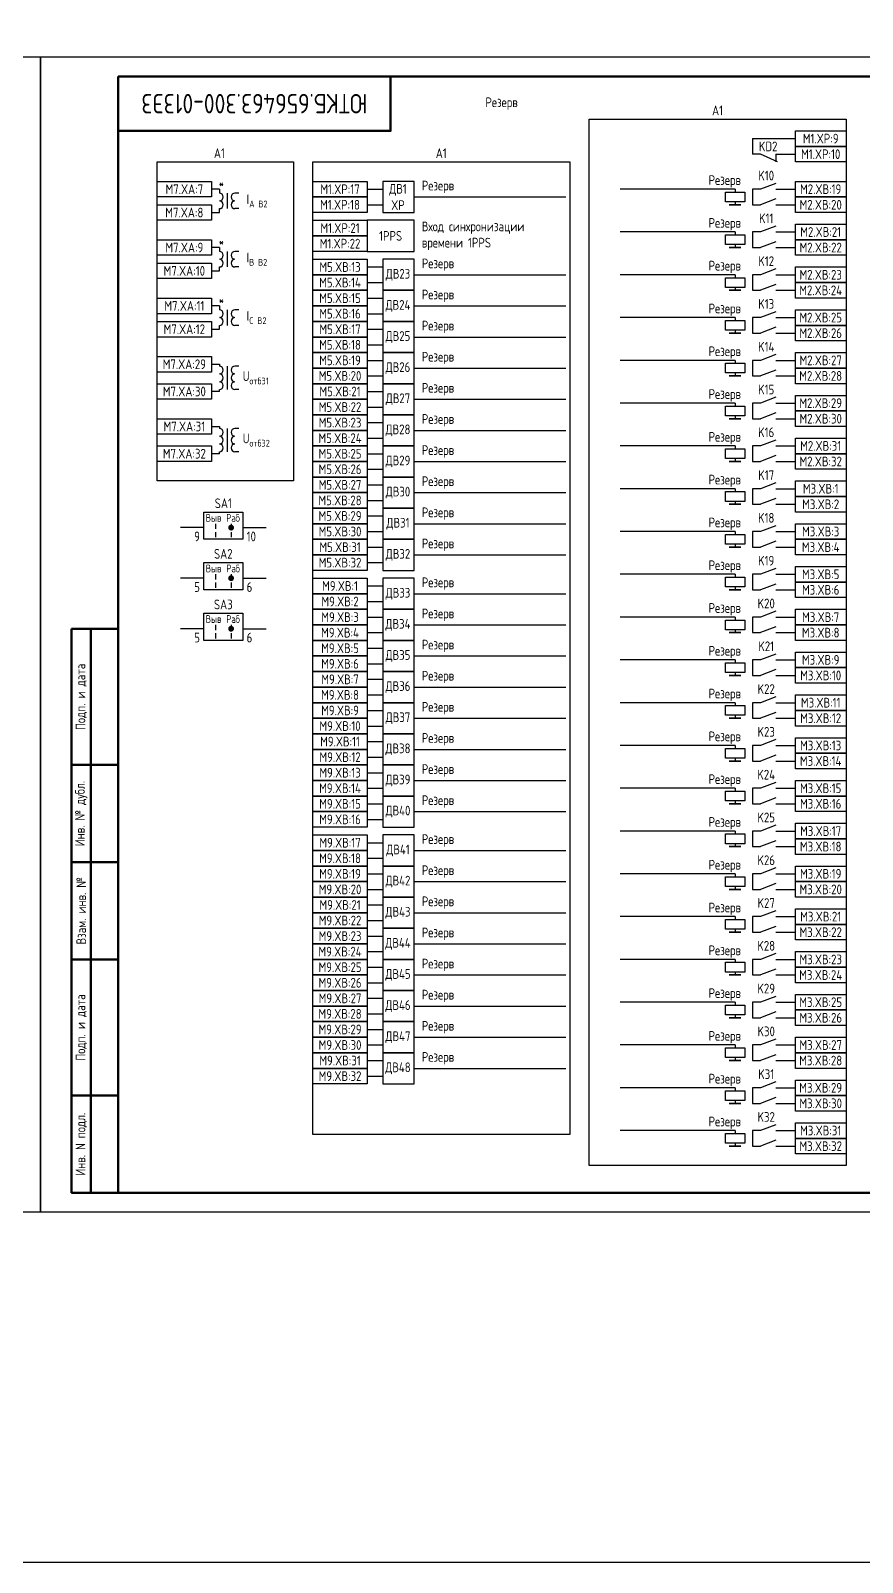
# Model space of a CAD drawing. Header units: millimetres. Extents: x -863 to 2106, y -90 to 586.
# Drawn here: x 837.5 to 1051.2, y -90 to 303.8 of the extents above; entities that cross this region are included whole.
import ezdxf

# ---------------------------------------------------------------- set-up
doc = ezdxf.new("R2010")
doc.units = ezdxf.units.MM
doc.styles.add('Gost_type_A', font='GOST_A.TTF')

# ---------------------------------------------------------------- blocks, each defined once
blk = doc.blocks.new('Формат_А3')
blk.add_lwpolyline([(-420, 297), (0, 297), (0, 0), (-420, 0)], close=True)
at = {"lineweight": 50}
blk.add_lwpolyline([(-400, 292), (-5, 292), (-5, 5), (-400, 5)], close=True, dxfattribs=at)
blk = doc.blocks.new('Штамп левый нижний')
at = {"lineweight": 50}
for points in [[(-12, 145), (-7, 145), (-7, 110), (-12, 110)], [(-7, 145), (0, 145), (0, 110), (-7, 110)], [(-12, 110), (-7, 110), (-7, 85), (-12, 85)], [(-7, 110), (0, 110), (0, 85), (-7, 85)], [(-12, 85), (-7, 85), (-7, 60), (-12, 60)], [(-7, 85), (0, 85), (0, 60), (-7, 60)], [(-12, 60), (-7, 60), (-7, 25), (-12, 25)], [(-7, 60), (0, 60), (0, 25), (-7, 25)], [(-12, 25), (-7, 25), (-7, 0), (-12, 0)], [(-7, 25), (0, 25), (0, 0), (-7, 0)]]:
    blk.add_lwpolyline(points, close=True, dxfattribs=at)
at = {"char_height": 2.5, "attachment_point": 5, "rotation": 90, "style": 'Gost_type_A'}
for s, insert, width in [('Подп. и дата', (-9.5, 127.5), 35), ('Инв. № дубл.', (-9.5, 97.5), 25), ('Взам. инв. №', (-9.5, 72.5), 25), ('Подп. и дата', (-9.5, 42.5), 35), ('Инв. N подл.', (-9.5, 12.5), 25)]:
    blk.add_mtext(s, dxfattribs=dict(at, insert=insert, width=width))
blk = doc.blocks.new('Штамп угловой верхний')
at = {"lineweight": 50}
blk.add_lwpolyline([(0, 0), (70, 0), (70, -14), (0, -14)], close=True, dxfattribs=at)
blk = doc.blocks.new('POINT')
at = {"const_width": 0.75}
blk.add_lwpolyline([(-0.375, 0, 1), (0.375, 0, 1)], format="xyb", close=True, dxfattribs=at)
blk = doc.blocks.new('Переключатель_положение')
for p, q in [((2, 1), (2, -0.34)), ((2, -1.14), (2, -2.49))]:
    blk.add_line(p, q)

msp = doc.modelspace()

# ---------------------------------------------------------------- linework, layer by layer
at = {"ltscale": 1.08}
for p, q in [((1023, 276), (1034, 276)), ((1025, 272), (1023, 272)), ((1029, 272), (1034, 272)), ((1025, 263), (1023, 263)), ((1023, 263), (1023, 259)), ((1029, 263), (1034, 263)), ((1023, 259), (1025, 259)), ((1029, 259), (1034, 259)), ((1025, 252), (1023, 252)), ((1023, 252), (1023, 248)), ((1029, 252), (1034, 252)), ((1023, 248), (1025, 248)), ((1029, 248), (1034, 248)), ((1025, 241), (1023, 241)), ((1023, 241), (1023, 237)), ((1029, 241), (1034, 241)), ((1023, 237), (1025, 237)), ((1029, 237), (1034, 237)), ((1025, 230), (1023, 230)), ((1023, 230), (1023, 226)), ((1029, 230), (1034, 230)), ((1023, 226), (1025, 226)), ((1029, 226), (1034, 226)), ((1025, 219), (1023, 219)), ((1023, 219), (1023, 215)), ((1029, 219), (1034, 219)), ((1023, 215), (1025, 215)), ((1029, 215), (1034, 215)), ((1025, 208), (1023, 208)), ((1023, 208), (1023, 204)), ((1029, 208), (1034, 208)), ((1023, 204), (1025, 204)), ((1029, 204), (1034, 204)), ((1025, 197), (1023, 197)), ((1023, 197), (1023, 193)), ((1029, 197), (1034, 197)), ((1023, 193), (1025, 193)), ((1029, 193), (1034, 193)), ((1025, 186), (1023, 186)), ((1023, 186), (1023, 182)), ((1029, 186), (1034, 186)), ((1023, 182), (1025, 182)), ((1029, 182), (1034, 182)), ((1025, 175), (1023, 175)), ((1023, 175), (1023, 171)), ((1029, 175), (1034, 175)), ((1023, 171), (1025, 171)), ((1029, 171), (1034, 171)), ((1025, 164), (1023, 164)), ((1023, 164), (1023, 160)), ((1029, 164), (1034, 164)), ((1023, 160), (1025, 160)), ((1029, 160), (1034, 160)), ((1025, 153), (1023, 153)), ((1023, 153), (1023, 149)), ((1029, 153), (1034, 153)), ((1023, 149), (1025, 149)), ((1029, 149), (1034, 149)), ((1025, 142), (1023, 142)), ((1023, 142), (1023, 138)), ((1029, 142), (1034, 142)), ((1023, 138), (1025, 138)), ((1029, 138), (1034, 138)), ((1025, 131), (1023, 131)), ((1023, 131), (1023, 127)), ((1029, 131), (1034, 131)), ((1023, 127), (1025, 127)), ((1029, 127), (1034, 127)), ((1025, 120), (1023, 120)), ((1023, 120), (1023, 116)), ((1029, 120), (1034, 120)), ((1023, 116), (1025, 116)), ((1029, 116), (1034, 116)), ((1025, 109), (1023, 109)), ((1023, 109), (1023, 105)), ((1029, 109), (1034, 109)), ((1023, 105), (1025, 105)), ((1029, 105), (1034, 105)), ((1025, 98), (1023, 98)), ((1023, 98), (1023, 94)), ((1029, 98), (1034, 98)), ((1023, 94), (1025, 94)), ((1029, 94), (1034, 94)), ((1025, 87), (1023, 87)), ((1023, 87), (1023, 83)), ((1029, 87), (1034, 87)), ((1023, 83), (1025, 83)), ((1029, 83), (1034, 83)), ((1025, 76), (1023, 76)), ((1023, 76), (1023, 72)), ((1029, 76), (1034, 76)), ((1023, 72), (1025, 72)), ((1029, 72), (1034, 72)), ((1025, 65), (1023, 65)), ((1023, 65), (1023, 61)), ((1029, 65), (1034, 65)), ((1023, 61), (1025, 61)), ((1029, 61), (1034, 61)), ((1025, 54), (1023, 54)), ((1023, 54), (1023, 50)), ((1029, 54), (1034, 54)), ((1023, 50), (1025, 50)), ((1029, 50), (1034, 50)), ((1025, 43), (1023, 43)), ((1023, 43), (1023, 39)), ((1029, 43), (1034, 43)), ((1023, 39), (1025, 39)), ((1029, 39), (1034, 39)), ((1025, 32), (1023, 32)), ((1023, 32), (1023, 28)), ((1029, 32), (1034, 32)), ((1023, 28), (1025, 28)), ((1029, 28), (1034, 28)), ((1025, 21), (1023, 21)), ((1023, 21), (1023, 17)), ((1029, 21), (1034, 21)), ((1023, 17), (1025, 17)), ((1029, 17), (1034, 17))]:
    msp.add_line(p, q, dxfattribs=at)
for p, q in [((1023, 276), (1023, 272)), ((1029, 272), (1029, 270)), ((886, 263), (884, 263)), ((924, 263), (928, 263)), ((936, 261), (975, 261)), ((1018.5, 263), (989, 263)), ((1018.5, 263), (1018.5, 262.25)), ((884, 257), (886, 257)), ((924, 259), (928, 259)), ((1018.5, 259.75), (1018.5, 259)), ((1018.5, 252), (989, 252)), ((1018.5, 252), (1018.5, 251.25)), ((1018.5, 248.75), (1018.5, 248)), ((886, 248), (884, 248)), ((884, 242), (886, 242)), ((924, 243), (928, 243)), ((936, 241), (975, 241)), ((1018.5, 241), (989, 241)), ((1018.5, 241), (1018.5, 240.25)), ((924, 239), (928, 239)), ((1018.5, 237.75), (1018.5, 237)), ((886, 233), (884, 233)), ((924, 235), (928, 235)), ((936, 233), (975, 233)), ((924, 231), (928, 231)), ((1018.5, 230), (989, 230)), ((1018.5, 230), (1018.5, 229.25)), ((884, 227), (886, 227)), ((924, 227), (928, 227)), ((936, 225), (975, 225)), ((1018.5, 226.75), (1018.5, 226)), ((924, 223), (928, 223)), ((924, 219), (928, 219)), ((936, 217), (975, 217)), ((1018.5, 219), (989, 219)), ((1018.5, 219), (1018.5, 218.25)), ((924, 215), (928, 215)), ((1018.5, 215.75), (1018.5, 215)), ((924, 211), (928, 211)), ((936, 209), (975, 209)), ((924, 207), (928, 207)), ((1018.5, 208), (989, 208)), ((1018.5, 208), (1018.5, 207.25)), ((924, 203), (928, 203)), ((936, 201), (975, 201)), ((1018.5, 204.75), (1018.5, 204)), ((924, 199), (928, 199)), ((1018.5, 197), (989, 197)), ((1018.5, 197), (1018.5, 196.25)), ((924, 195), (928, 195)), ((936, 193), (975, 193)), ((1018.5, 193.75), (1018.5, 193)), ((924, 191), (928, 191)), ((924, 187), (928, 187)), ((1018.5, 186), (989, 186)), ((1018.5, 186), (1018.5, 185.25)), ((924, 183), (928, 183)), ((936, 185), (975, 185)), ((1018.5, 182.75), (1018.5, 182)), ((924, 179), (928, 179)), ((924, 175), (928, 175)), ((936, 177), (975, 177)), ((1018.5, 175), (989, 175)), ((1018.5, 175), (1018.5, 174.25)), ((924, 171), (928, 171)), ((1018.5, 171.75), (1018.5, 171)), ((924, 167), (928, 167)), ((936, 169), (975, 169)), ((1018.5, 164), (989, 164)), ((1018.5, 164), (1018.5, 163.25)), ((924, 161), (928, 161)), ((936, 159), (975, 159)), ((1018.5, 160.75), (1018.5, 160)), ((924, 157), (928, 157)), ((924, 153), (928, 153)), ((936, 151), (975, 151)), ((1018.5, 153), (989, 153)), ((1018.5, 153), (1018.5, 152.25)), ((1018.5, 149.75), (1018.5, 149)), ((924, 149), (928, 149)), ((924, 145), (928, 145)), ((936, 143), (975, 143)), ((1018.5, 142), (989, 142)), ((1018.5, 142), (1018.5, 141.25)), ((924, 141), (928, 141)), ((1018.5, 138.75), (1018.5, 138)), ((924, 137), (928, 137)), ((936, 135), (975, 135)), ((924, 133), (928, 133)), ((1018.5, 131), (989, 131)), ((1018.5, 131), (1018.5, 130.25)), ((924, 129), (928, 129)), ((936, 127), (975, 127)), ((1018.5, 127.75), (1018.5, 127)), ((924, 125), (928, 125)), ((924, 121), (928, 121)), ((936, 119), (975, 119)), ((1018.5, 120), (989, 120)), ((1018.5, 120), (1018.5, 119.25)), ((924, 117), (928, 117)), ((1018.5, 116.75), (1018.5, 116)), ((924, 113), (928, 113)), ((936, 111), (975, 111)), ((924, 109), (928, 109)), ((1018.5, 109), (989, 109)), ((1018.5, 109), (1018.5, 108.25)), ((924, 105), (928, 105)), ((936, 103), (975, 103)), ((1018.5, 105.75), (1018.5, 105)), ((924, 101), (928, 101)), ((924, 95), (928, 95)), ((1018.5, 98), (989, 98)), ((1018.5, 98), (1018.5, 97.25)), ((1018.5, 94.75), (1018.5, 94)), ((924, 91), (928, 91)), ((936, 93), (975, 93)), ((924, 87), (928, 87)), ((1018.5, 87), (989, 87)), ((1018.5, 87), (1018.5, 86.25)), ((924, 83), (928, 83)), ((936, 85), (975, 85)), ((1018.5, 83.75), (1018.5, 83)), ((924, 79), (928, 79)), ((924, 75), (928, 75)), ((936, 77), (975, 77)), ((1018.5, 76), (989, 76)), ((1018.5, 76), (1018.5, 75.25)), ((924, 71), (928, 71)), ((1018.5, 72.75), (1018.5, 72)), ((924, 67), (928, 67)), ((936, 69), (975, 69)), ((1018.5, 65), (989, 65)), ((1018.5, 65), (1018.5, 64.25)), ((924, 63), (928, 63)), ((936, 61), (975, 61)), ((1018.5, 61.75), (1018.5, 61)), ((924, 59), (928, 59)), ((924, 55), (928, 55)), ((936, 53), (975, 53)), ((1018.5, 54), (989, 54)), ((1018.5, 54), (1018.5, 53.25)), ((924, 51), (928, 51)), ((1018.5, 50.75), (1018.5, 50)), ((924, 47), (928, 47)), ((936, 45), (975, 45)), ((924, 43), (928, 43)), ((1018.5, 43), (989, 43)), ((1018.5, 43), (1018.5, 42.25)), ((1018.5, 39.75), (1018.5, 39)), ((924, 39), (928, 39)), ((936, 37), (975, 37)), ((924, 35), (928, 35)), ((1018.5, 32), (989, 32)), ((1018.5, 32), (1018.5, 31.25)), ((1018.5, 28.75), (1018.5, 28)), ((1018.5, 21), (989, 21)), ((1018.5, 21), (1018.5, 20.25)), ((1018.5, 17.75), (1018.5, 17))]:
    msp.add_line(p, q)
at = {"ltscale": 4.32}
for p, q in [((1029.39, 270), (1025, 272)), ((1029, 264.5), (1025, 263)), ((1029, 260.5), (1025, 259)), ((1029, 253.5), (1025, 252)), ((1029, 249.5), (1025, 248)), ((1029, 242.5), (1025, 241)), ((1029, 238.5), (1025, 237)), ((1029, 231.5), (1025, 230)), ((1029, 227.5), (1025, 226)), ((1029, 220.5), (1025, 219)), ((1029, 216.5), (1025, 215)), ((1029, 209.5), (1025, 208)), ((1029, 205.5), (1025, 204)), ((1029, 198.5), (1025, 197)), ((1029, 194.5), (1025, 193)), ((1029, 187.5), (1025, 186)), ((1029, 183.5), (1025, 182)), ((1029, 176.5), (1025, 175)), ((1029, 172.5), (1025, 171)), ((1029, 165.5), (1025, 164)), ((1029, 161.5), (1025, 160)), ((1029, 154.5), (1025, 153)), ((1029, 150.5), (1025, 149)), ((1029, 143.5), (1025, 142)), ((1029, 139.5), (1025, 138)), ((1029, 132.5), (1025, 131)), ((1029, 128.5), (1025, 127)), ((1029, 121.5), (1025, 120)), ((1029, 117.5), (1025, 116)), ((1029, 110.5), (1025, 109)), ((1029, 106.5), (1025, 105)), ((1029, 99.5), (1025, 98)), ((1029, 95.5), (1025, 94)), ((1029, 88.5), (1025, 87)), ((1029, 84.5), (1025, 83)), ((1029, 77.5), (1025, 76)), ((1029, 73.5), (1025, 72)), ((1029, 66.5), (1025, 65)), ((1029, 62.5), (1025, 61)), ((1029, 55.5), (1025, 54)), ((1029, 51.5), (1025, 50)), ((1029, 44.5), (1025, 43)), ((1029, 40.5), (1025, 39)), ((1029, 33.5), (1025, 32)), ((1029, 29.5), (1025, 28)), ((1029, 22.5), (1025, 21)), ((1029, 18.5), (1025, 17))]:
    msp.add_line(p, q, dxfattribs=at)
at = {"ltscale": 4}
for p, q in [((886, 263), (886, 262)), ((886, 262.5), (886, 262)), ((888, 262), (888, 258)), ((888, 262), (888, 258)), ((891, 262), (890, 262)), ((891, 262), (890, 262)), ((886, 257), (886, 258)), ((891, 258), (890, 258)), ((891, 258), (890, 258)), ((886, 248), (886, 247)), ((886, 247.5), (886, 247)), ((888, 247), (888, 243)), ((888, 247), (888, 243)), ((891, 247), (890, 247)), ((891, 247), (890, 247)), ((886, 242), (886, 243)), ((891, 243), (890, 243)), ((891, 243), (890, 243)), ((886, 233), (886, 232)), ((886, 232.5), (886, 232)), ((888, 232), (888, 228)), ((888, 232), (888, 228)), ((891, 232), (890, 232)), ((891, 232), (890, 232)), ((886, 227), (886, 228)), ((891, 228), (890, 228)), ((891, 228), (890, 228)), ((884, 218), (886, 218)), ((886, 218), (886, 217.5)), ((886, 218), (886, 217.5)), ((888, 217.5), (888, 213.5)), ((891, 217.5), (890, 217.5)), ((888, 215.5), (888, 211.5)), ((886, 211), (884, 211)), ((886, 211), (886, 211.5)), ((891, 211.5), (890, 211.5)), ((884, 202), (886, 202)), ((886, 202), (886, 201.5)), ((886, 202), (886, 201.5)), ((888, 201.5), (888, 197.5)), ((891, 201.5), (890, 201.5)), ((888, 199.5), (888, 195.5)), ((886, 195), (884, 195)), ((886, 195), (886, 195.5)), ((891, 195.5), (890, 195.5)), ((882, 176), (875.99, 176)), ((892, 176), (898.01, 176)), ((882, 163), (875.99, 163)), ((892, 163), (898.01, 163)), ((882, 150), (876, 150)), ((892, 150), (898, 150))]:
    msp.add_line(p, q, dxfattribs=at)
for points in [[(-863, 586), (2106, 586), (2106, -90), (-863, -90)], [(981, 281), (1047, 281), (1047, 12), (981, 12)], [(1034, 278), (1047, 278), (1047, 274), (1034, 274)], [(1034, 274), (1047, 274), (1047, 270), (1034, 270)], [(870, 270), (905, 270), (905, 188), (870, 188)], [(910, 270), (976, 270), (976, 20), (910, 20)], [(870, 265), (884, 265), (884, 261), (870, 261)], [(910, 265), (924, 265), (924, 261), (910, 261)], [(1034, 265), (1047, 265), (1047, 261), (1034, 261)], [(910, 261), (924, 261), (924, 257), (910, 257)], [(1021, 262.25), (1021, 259.75), (1016, 259.75), (1016, 262.25)], [(1034, 261), (1047, 261), (1047, 257), (1034, 257)], [(870, 259), (884, 259), (884, 255), (870, 255)], [(1020, 259), (1017, 259)], [(910, 255), (924, 255), (924, 251), (910, 251)], [(1034, 254), (1047, 254), (1047, 250), (1034, 250)], [(870, 250), (884, 250), (884, 246), (870, 246)], [(910, 251), (924, 251), (924, 247), (910, 247)], [(1021, 251.25), (1021, 248.75), (1016, 248.75), (1016, 251.25)], [(1034, 250), (1047, 250), (1047, 246), (1034, 246)], [(910, 245), (924, 245), (924, 241), (910, 241)], [(1020, 248), (1017, 248)], [(870, 244), (884, 244), (884, 240), (870, 240)], [(910, 241), (924, 241), (924, 237), (910, 237)], [(1021, 240.25), (1021, 237.75), (1016, 237.75), (1016, 240.25)], [(1034, 243), (1047, 243), (1047, 239), (1034, 239)], [(910, 237), (924, 237), (924, 233), (910, 233)], [(1020, 237), (1017, 237)], [(1034, 239), (1047, 239), (1047, 235), (1034, 235)], [(870, 235), (884, 235), (884, 231), (870, 231)], [(910, 233), (924, 233), (924, 229), (910, 229)], [(870, 229), (884, 229), (884, 225), (870, 225)], [(910, 229), (924, 229), (924, 225), (910, 225)], [(1021, 229.25), (1021, 226.75), (1016, 226.75), (1016, 229.25)], [(1034, 232), (1047, 232), (1047, 228), (1034, 228)], [(910, 225), (924, 225), (924, 221), (910, 221)], [(1020, 226), (1017, 226)], [(1034, 228), (1047, 228), (1047, 224), (1034, 224)], [(910, 221), (924, 221), (924, 217), (910, 217)], [(1034, 221), (1047, 221), (1047, 217), (1034, 217)], [(870, 220), (884, 220), (884, 216), (870, 216)], [(910, 217), (924, 217), (924, 213), (910, 213)], [(1021, 218.25), (1021, 215.75), (1016, 215.75), (1016, 218.25)], [(1034, 217), (1047, 217), (1047, 213), (1034, 213)], [(870, 213), (884, 213), (884, 209), (870, 209)], [(910, 213), (924, 213), (924, 209), (910, 209)], [(1020, 215), (1017, 215)], [(910, 209), (924, 209), (924, 205), (910, 205)], [(1034, 210), (1047, 210), (1047, 206), (1034, 206)], [(910, 205), (924, 205), (924, 201), (910, 201)], [(1021, 207.25), (1021, 204.75), (1016, 204.75), (1016, 207.25)], [(1034, 206), (1047, 206), (1047, 202), (1034, 202)], [(870, 204), (884, 204), (884, 200), (870, 200)], [(910, 201), (924, 201), (924, 197), (910, 197)], [(1020, 204), (1017, 204)], [(870, 197), (884, 197), (884, 193), (870, 193)], [(910, 197), (924, 197), (924, 193), (910, 193)], [(1034, 199), (1047, 199), (1047, 195), (1034, 195)], [(910, 193), (924, 193), (924, 189), (910, 189)], [(1021, 196.25), (1021, 193.75), (1016, 193.75), (1016, 196.25)], [(1020, 193), (1017, 193)], [(1034, 195), (1047, 195), (1047, 191), (1034, 191)], [(910, 189), (924, 189), (924, 185), (910, 185)], [(1021, 185.25), (1021, 182.75), (1016, 182.75), (1016, 185.25)], [(1034, 188), (1047, 188), (1047, 184), (1034, 184)], [(910, 185), (924, 185), (924, 181), (910, 181)], [(1020, 182), (1017, 182)], [(1034, 184), (1047, 184), (1047, 180), (1034, 180)], [(882, 180), (892, 180), (892, 173), (882, 173)], [(910, 181), (924, 181), (924, 177), (910, 177)], [(910, 177), (924, 177), (924, 173), (910, 173)], [(1021, 174.25), (1021, 171.75), (1016, 171.75), (1016, 174.25)], [(1034, 177), (1047, 177), (1047, 173), (1034, 173)], [(910, 173), (924, 173), (924, 169), (910, 169)], [(1020, 171), (1017, 171)], [(1034, 173), (1047, 173), (1047, 169), (1034, 169)], [(882, 167), (892, 167), (892, 160), (882, 160)], [(910, 169), (924, 169), (924, 165), (910, 165)], [(1034, 166), (1047, 166), (1047, 162), (1034, 162)], [(910, 163), (924, 163), (924, 159), (910, 159)], [(1021, 163.25), (1021, 160.75), (1016, 160.75), (1016, 163.25)], [(1034, 162), (1047, 162), (1047, 158), (1034, 158)], [(910, 159), (924, 159), (924, 155), (910, 155)], [(1020, 160), (1017, 160)], [(882, 154), (892, 154), (892, 147), (882, 147)], [(910, 155), (924, 155), (924, 151), (910, 151)], [(1034, 155), (1047, 155), (1047, 151), (1034, 151)], [(910, 151), (924, 151), (924, 147), (910, 147)], [(1021, 152.25), (1021, 149.75), (1016, 149.75), (1016, 152.25)], [(1034, 151), (1047, 151), (1047, 147), (1034, 147)], [(910, 147), (924, 147), (924, 143), (910, 143)], [(1020, 149), (1017, 149)], [(910, 143), (924, 143), (924, 139), (910, 139)], [(1034, 144), (1047, 144), (1047, 140), (1034, 140)], [(910, 139), (924, 139), (924, 135), (910, 135)], [(1021, 141.25), (1021, 138.75), (1016, 138.75), (1016, 141.25)], [(1020, 138), (1017, 138)], [(1034, 140), (1047, 140), (1047, 136), (1034, 136)], [(910, 135), (924, 135), (924, 131), (910, 131)], [(910, 131), (924, 131), (924, 127), (910, 127)], [(1021, 130.25), (1021, 127.75), (1016, 127.75), (1016, 130.25)], [(1034, 133), (1047, 133), (1047, 129), (1034, 129)], [(910, 127), (924, 127), (924, 123), (910, 123)], [(1020, 127), (1017, 127)], [(1034, 129), (1047, 129), (1047, 125), (1034, 125)], [(910, 123), (924, 123), (924, 119), (910, 119)], [(910, 119), (924, 119), (924, 115), (910, 115)], [(1021, 119.25), (1021, 116.75), (1016, 116.75), (1016, 119.25)], [(1034, 122), (1047, 122), (1047, 118), (1034, 118)], [(910, 115), (924, 115), (924, 111), (910, 111)], [(1020, 116), (1017, 116)], [(1034, 118), (1047, 118), (1047, 114), (1034, 114)], [(910, 111), (924, 111), (924, 107), (910, 107)], [(1034, 111), (1047, 111), (1047, 107), (1034, 107)], [(910, 107), (924, 107), (924, 103), (910, 103)], [(1021, 108.25), (1021, 105.75), (1016, 105.75), (1016, 108.25)], [(1034, 107), (1047, 107), (1047, 103), (1034, 103)], [(910, 103), (924, 103), (924, 99), (910, 99)], [(1020, 105), (1017, 105)], [(1034, 100), (1047, 100), (1047, 96), (1034, 96)], [(910, 97), (924, 97), (924, 93), (910, 93)], [(1021, 97.25), (1021, 94.75), (1016, 94.75), (1016, 97.25)], [(1034, 96), (1047, 96), (1047, 92), (1034, 92)], [(910, 93), (924, 93), (924, 89), (910, 89)], [(1020, 94), (1017, 94)], [(910, 89), (924, 89), (924, 85), (910, 85)], [(1034, 89), (1047, 89), (1047, 85), (1034, 85)], [(910, 85), (924, 85), (924, 81), (910, 81)], [(1021, 86.25), (1021, 83.75), (1016, 83.75), (1016, 86.25)], [(1020, 83), (1017, 83)], [(1034, 85), (1047, 85), (1047, 81), (1034, 81)], [(910, 81), (924, 81), (924, 77), (910, 77)], [(910, 77), (924, 77), (924, 73), (910, 73)], [(1021, 75.25), (1021, 72.75), (1016, 72.75), (1016, 75.25)], [(1034, 78), (1047, 78), (1047, 74), (1034, 74)], [(910, 73), (924, 73), (924, 69), (910, 69)], [(1020, 72), (1017, 72)], [(1034, 74), (1047, 74), (1047, 70), (1034, 70)], [(910, 69), (924, 69), (924, 65), (910, 65)], [(1034, 67), (1047, 67), (1047, 63), (1034, 63)], [(910, 65), (924, 65), (924, 61), (910, 61)], [(1021, 64.25), (1021, 61.75), (1016, 61.75), (1016, 64.25)], [(910, 61), (924, 61), (924, 57), (910, 57)], [(1020, 61), (1017, 61)], [(1034, 63), (1047, 63), (1047, 59), (1034, 59)], [(910, 57), (924, 57), (924, 53), (910, 53)], [(1034, 56), (1047, 56), (1047, 52), (1034, 52)], [(910, 53), (924, 53), (924, 49), (910, 49)], [(1021, 53.25), (1021, 50.75), (1016, 50.75), (1016, 53.25)], [(1034, 52), (1047, 52), (1047, 48), (1034, 48)], [(910, 49), (924, 49), (924, 45), (910, 45)], [(1020, 50), (1017, 50)], [(910, 45), (924, 45), (924, 41), (910, 41)], [(1034, 45), (1047, 45), (1047, 41), (1034, 41)], [(910, 41), (924, 41), (924, 37), (910, 37)], [(1021, 42.25), (1021, 39.75), (1016, 39.75), (1016, 42.25)], [(1034, 41), (1047, 41), (1047, 37), (1034, 37)], [(910, 37), (924, 37), (924, 33), (910, 33)], [(1020, 39), (1017, 39)], [(1034, 34), (1047, 34), (1047, 30), (1034, 30)], [(1021, 31.25), (1021, 28.75), (1016, 28.75), (1016, 31.25)], [(1020, 28), (1017, 28)], [(1034, 30), (1047, 30), (1047, 26), (1034, 26)], [(1021, 20.25), (1021, 17.75), (1016, 17.75), (1016, 20.25)], [(1034, 23), (1047, 23), (1047, 19), (1034, 19)], [(1020, 17), (1017, 17)], [(1034, 19), (1047, 19), (1047, 15), (1034, 15)]]:
    msp.add_lwpolyline(points, close=True)
for points in [[(928, 257), (936, 257), (936, 265), (928, 265)], [(924, 247), (936, 247), (936, 255), (924, 255)], [(928, 237), (936, 237), (936, 245), (928, 245)], [(928, 229), (936, 229), (936, 237), (928, 237)], [(928, 221), (936, 221), (936, 229), (928, 229)], [(928, 213), (936, 213), (936, 221), (928, 221)], [(928, 205), (936, 205), (936, 213), (928, 213)], [(928, 197), (936, 197), (936, 205), (928, 205)], [(928, 189), (936, 189), (936, 197), (928, 197)], [(928, 181), (936, 181), (936, 189), (928, 189)], [(928, 173), (936, 173), (936, 181), (928, 181)], [(928, 165), (936, 165), (936, 173), (928, 173)], [(928, 155), (936, 155), (936, 163), (928, 163)], [(928, 147), (936, 147), (936, 155), (928, 155)], [(928, 139), (936, 139), (936, 147), (928, 147)], [(928, 131), (936, 131), (936, 139), (928, 139)], [(928, 123), (936, 123), (936, 131), (928, 131)], [(928, 115), (936, 115), (936, 123), (928, 123)], [(928, 107), (936, 107), (936, 115), (928, 115)], [(928, 99), (936, 99), (936, 107), (928, 107)], [(928, 89), (936, 89), (936, 97), (928, 97)], [(928, 81), (936, 81), (936, 89), (928, 89)], [(928, 73), (936, 73), (936, 81), (928, 81)], [(928, 65), (936, 65), (936, 73), (928, 73)], [(928, 57), (936, 57), (936, 65), (928, 65)], [(928, 49), (936, 49), (936, 57), (928, 57)], [(928, 41), (936, 41), (936, 49), (928, 49)], [(928, 33), (936, 33), (936, 41), (928, 41)]]:
    msp.add_lwpolyline(points, close=True, dxfattribs=at)
for centre, start, end in [((886, 261), 270, 90), ((886, 261), 270, 90), ((886, 259), 270, 90), ((886, 259), 270, 90), ((890, 261), 90, 270), ((890, 261), 90, 270), ((890, 259), 90, 270), ((890, 259), 90, 270), ((886, 246), 270, 90), ((886, 246), 270, 90), ((886, 244), 270, 90), ((886, 244), 270, 90), ((890, 246), 90, 270), ((890, 246), 90, 270), ((890, 244), 90, 270), ((890, 244), 90, 270), ((886, 231), 270, 90), ((886, 231), 270, 90), ((886, 229), 270, 90), ((886, 229), 270, 90), ((890, 231), 90, 270), ((890, 231), 90, 270), ((890, 229), 90, 270), ((890, 229), 90, 270), ((886, 216.5), 270, 90), ((890, 216.5), 90, 270), ((890, 216.5), 90, 270), ((886, 214.5), 270, 90), ((886, 212.5), 270, 90), ((890, 214.5), 90, 270), ((890, 214.5), 90, 270), ((890, 212.5), 90, 270), ((886, 200.5), 270, 90), ((890, 200.5), 90, 270), ((890, 200.5), 90, 270), ((886, 198.5), 270, 90), ((886, 196.5), 270, 90), ((890, 198.5), 90, 270), ((890, 198.5), 90, 270), ((890, 196.5), 90, 270)]:
    msp.add_arc(centre, 1, start, end, dxfattribs=at)

# ---------------------------------------------------------------- block references
at = {"color": 1}
for name, p in [('Формат_А3', (840, 0)), ('Формат_А3', (1260, 0)), ('Штамп левый нижний', (860, 5))]:
    msp.add_blockref(name, p, dxfattribs=at)
for name, p in [('Штамп угловой верхний', (860, 292)), ('Переключатель_положение', (883, 176)), ('POINT', (889, 176)), ('Переключатель_положение', (887, 176)), ('Переключатель_положение', (883, 163)), ('POINT', (889, 163)), ('Переключатель_положение', (887, 163)), ('Переключатель_положение', (883, 150)), ('POINT', (889, 150)), ('Переключатель_положение', (887, 150))]:
    msp.add_blockref(name, p)

# ---------------------------------------------------------------- texts
at = {"insert": (895, 285), "char_height": 5, "width": 70, "attachment_point": 5, "rotation": 180, "style": 'Gost_type_A'}
msp.add_mtext('ЮТКБ.656463.300-013Э3', dxfattribs=at)
at = {"char_height": 2.5, "line_spacing_factor": 0.9, "style": 'Gost_type_A'}
for s, insert, width, attachment_point in [('Резерв', (958.5, 285), 197, 5), ('A1', (1014, 282), 66, 8), ('A1', (886, 271), 32, 8), ('A1', (943, 271), 66, 8)]:
    msp.add_mtext(s, dxfattribs=dict(at, insert=insert, width=width, attachment_point=attachment_point))
at = {"style": 'Gost_type_A'}
for s, insert, char_height, width, attachment_point in [('M1.XP:9', (1040.5, 276), 2.5, 13, 5), ('KD2', (1027, 274), 2.5, 8, 5), ('M1.XP:10', (1040.5, 272), 2.5, 13, 5), ('K10', (1026.5, 266.5), 2.5, 5, 5), ('M7.XA:7', (877, 263), 2.5, 14, 5), ('*', (886.5, 264.5), 2.5, 3, 5), ('M1.XP:17', (917, 263), 2.5, 14, 5), ('ДВ1 XP', (931.88, 261), 2.5, 7.7588, 5), ('Резерв', (938, 262), 2.5, 27.8465, 7), ('Резерв', (1020, 265), 2.5, 31.0015, 6), ('M2.XВ:19', (1040.5, 263), 2.5, 13, 5), ('\\A1;I{\\H0.7x;\\S^ A B2;}', (893, 260), 2.5, 8, 4), ('M1.XP:18', (917, 259), 2.5, 14, 5), ('M2.XВ:20', (1040.5, 259), 2.5, 13, 5), ('M7.XA:8', (876.99, 256.99), 2.5, 14.018, 5), ('K11', (1026.5, 255.5), 2.5, 5, 5), ('M1.XP:21', (917, 253), 2.5, 14, 5), ('1PPS', (930, 251), 2.5, 12, 5), ('Вход синхронизации\\Pвремени 1PPS', (938, 251), 2.5, 35.9749, 4), ('Резерв', (1020, 254), 2.5, 31.0015, 6), ('M2.XВ:21', (1040.5, 252), 2.5, 13, 5), ('M7.XA:9', (877, 248), 2.5, 14, 5), ('*', (886.5, 249.5), 2.5, 3, 5), ('M1.XP:22', (917, 249), 2.5, 14, 5), ('M2.XВ:22', (1040.5, 248), 2.5, 13, 5), ('\\A1;I{\\H0.7x;\\S^ B B2;}', (893, 245), 2.5, 8, 4), ('M5.XВ:13', (917, 243), 2.5, 14, 5), ('Резерв', (938, 242), 2.5, 27.8465, 7), ('Резерв', (1020, 243), 2.5, 31.0015, 6), ('K12', (1026.5, 244.5), 2.5, 5, 5), ('M7.XA:10', (876.99, 241.99), 2.5, 14.018, 5), ('M5.XВ:14', (917, 239), 2.5, 14, 5), ('ДВ23', (931.88, 241), 2.5, 7.7588, 5), ('M2.XВ:23', (1040.5, 241), 2.5, 13, 5), ('Резерв', (938, 234), 2.5, 27.8465, 7), ('M2.XВ:24', (1040.5, 237), 2.5, 13, 5), ('M7.XA:11', (877, 233), 2.5, 14, 5), ('*', (886.5, 234.5), 2.5, 3, 5), ('M5.XВ:15', (917, 235), 2.5, 14, 5), ('ДВ24', (931.88, 233), 2.5, 7.7588, 5), ('Резерв', (1020, 232), 2.5, 31.0015, 6), ('K13', (1026.5, 233.5), 2.5, 5, 5), ('\\A1;I{\\H0.7x;\\S^ C B2;}', (893, 230), 2.5, 8, 4), ('M5.XВ:16', (917, 231), 2.5, 14, 5), ('Резерв', (938, 226), 2.5, 27.8465, 7), ('M2.XВ:25', (1040.5, 230), 2.5, 13, 5), ('M7.XA:12', (876.99, 227), 2.5, 14.018, 5), ('M5.XВ:17', (917, 227), 2.5, 14, 5), ('ДВ25', (931.88, 225), 2.5, 7.7588, 5), ('M2.XВ:26', (1040.5, 226), 2.5, 13, 5), ('M5.XВ:18', (917, 223), 2.5, 14, 5), ('Резерв', (938, 218), 2.5, 27.8465, 7), ('Резерв', (1020, 221), 2.5, 31.0015, 6), ('K14', (1026.5, 222.5), 2.5, 5, 5), ('M7.XA:29', (876.99, 218), 2.5, 14.018, 5), ('M5.XВ:19', (917, 219), 2.5, 14, 5), ('ДВ26', (931.88, 217), 2.5, 7.7588, 5), ('M2.XВ:27', (1040.5, 219), 2.5, 13, 5), ('\\A1;U{\\H0.7x;\\S^ отбЭ1;}', (892, 214.5), 2.5, 12, 4), ('M5.XВ:20', (917, 215), 2.5, 14, 5), ('Резерв', (938, 210), 2.5, 27.8465, 7), ('K15', (1026.5, 211.5), 2.5, 5, 5), ('M2.XВ:28', (1040.5, 215), 2.5, 13, 5), ('M7.XA:30', (876.99, 211), 2.5, 14.018, 5), ('M5.XВ:21', (917, 211), 2.5, 14, 5), ('ДВ27', (931.88, 209), 2.5, 7.7588, 5), ('Резерв', (1020, 210), 2.5, 31.0015, 6), ('M2.XВ:29', (1040.5, 208), 2.5, 13, 5), ('M5.XВ:22', (917, 207), 2.5, 14, 5), ('Резерв', (938, 202), 2.5, 27.8465, 7), ('M2.XВ:30', (1040.5, 204), 2.5, 13, 5), ('M7.XA:31', (876.99, 202), 2.5, 14.018, 5), ('M5.XВ:23', (917, 203), 2.5, 14, 5), ('ДВ28', (931.88, 201), 2.5, 7.7588, 5), ('K16', (1026.5, 200.5), 2.5, 5, 5), ('\\A1;U{\\H0.7x;\\S^ отбЭ2;}', (892, 198.5), 2.5, 12, 4), ('M5.XВ:24', (917, 199), 2.5, 14, 5), ('Резерв', (938, 194), 2.5, 27.8465, 7), ('Резерв', (1020, 199), 2.5, 31.0015, 6), ('M2.XВ:31', (1040.5, 197), 2.5, 13, 5), ('M7.XA:32', (876.99, 195), 2.5, 14.018, 5), ('M5.XВ:25', (917, 195), 2.5, 14, 5), ('ДВ29', (931.88, 193), 2.5, 7.7588, 5), ('M2.XВ:32', (1040.5, 193), 2.5, 13, 5), ('M5.XВ:26', (917, 191), 2.5, 14, 5), ('Резерв', (938, 186), 2.5, 27.8465, 7), ('Резерв', (1020, 188), 2.5, 31.0015, 6), ('K17', (1026.5, 189.5), 2.5, 5, 5), ('M5.XВ:27', (917, 187), 2.5, 14, 5), ('ДВ30', (931.88, 185), 2.5, 7.7588, 5), ('M3.XВ:1', (1040.5, 186), 2.5, 13, 5), ('SA1', (887, 181), 2.5, 10, 8), ('M5.XВ:28', (917, 183), 2.5, 14, 5), ('Резерв', (938, 178), 2.5, 27.8465, 7), ('M3.XВ:2', (1040.5, 182), 2.5, 13, 5), ('Выв', (884.5, 178.5), 2, 5, 5), ('Раб', (889.5, 178.5), 2, 5, 5), ('M5.XВ:29', (917, 179), 2.5, 14, 5), ('ДВ31', (931.88, 177), 2.5, 7.7588, 5), ('Резерв', (1020, 177), 2.5, 31.0015, 6), ('K18', (1026.5, 178.5), 2.5, 5, 5), ('9', (881, 174.98), 2.5, 5, 3), ('10', (893, 174.98), 2.5, 5, 1), ('M5.XВ:30', (917, 175), 2.5, 14, 5), ('M3.XВ:3', (1040.5, 175), 2.5, 13, 5), ('SA2', (887, 168), 2.5, 10, 8), ('M5.XВ:31', (917, 171), 2.5, 14, 5), ('ДВ32', (931.88, 169), 2.5, 7.7588, 5), ('Резерв', (938, 170), 2.5, 27.8465, 7), ('M3.XВ:4', (1040.5, 171), 2.5, 13, 5), ('Выв', (884.5, 165.5), 2, 5, 5), ('Раб', (889.5, 165.5), 2, 5, 5), ('M5.XВ:32', (917, 167), 2.5, 14, 5), ('Резерв', (1020, 166), 2.5, 31.0015, 6), ('K19', (1026.5, 167.5), 2.5, 5, 5), ('5', (881, 161.98), 2.5, 5, 3), ('6', (893, 161.98), 2.5, 5, 1), ('M9.XВ:1', (917, 161), 2.5, 14, 5), ('Резерв', (938, 160), 2.5, 30.8621, 7), ('M3.XВ:5', (1040.5, 164), 2.5, 13, 5), ('SA3', (887, 155), 2.5, 10, 8), ('M9.XВ:2', (917, 157), 2.5, 14, 5), ('ДВ33', (931.88, 159), 2.5, 7.7588, 5), ('K20', (1026.5, 156.5), 2.5, 5, 5), ('M3.XВ:6', (1040.5, 160), 2.5, 13, 5), ('M9.XВ:3', (917, 153), 2.5, 14, 5), ('Резерв', (938, 152), 2.5, 44.8565, 7), ('Резерв', (1020, 155), 2.5, 31.0015, 6), ('M3.XВ:7', (1040.5, 153), 2.5, 13, 5), ('Выв', (884.5, 152.5), 2, 5, 5), ('Раб', (889.5, 152.5), 2, 5, 5), ('M9.XВ:4', (917, 149), 2.5, 14, 5), ('ДВ34', (931.88, 151), 2.5, 7.7588, 5), ('M3.XВ:8', (1040.5, 149), 2.5, 13, 5), ('5', (881, 148.98), 2.5, 5, 3), ('6', (893, 148.98), 2.5, 5, 1), ('M9.XВ:5', (917, 145), 2.5, 14, 5), ('Резерв', (938, 144), 2.5, 27.8465, 7), ('K21', (1026.5, 145.5), 2.5, 5, 5), ('M9.XВ:6', (917, 141), 2.5, 14, 5), ('ДВ35', (931.88, 143), 2.5, 7.7588, 5), ('Резерв', (1020, 144), 2.5, 31.0015, 6), ('M3.XВ:9', (1040.5, 142), 2.5, 13, 5), ('M9.XВ:7', (917, 137), 2.5, 14, 5), ('Резерв', (938, 136), 2.5, 27.8465, 7), ('M3.XВ:10', (1040.5, 138), 2.5, 13, 5), ('M9.XВ:8', (917, 133), 2.5, 14, 5), ('ДВ36', (931.88, 135), 2.5, 7.7588, 5), ('Резерв', (1020, 133), 2.5, 31.0015, 6), ('K22', (1026.5, 134.5), 2.5, 5, 5), ('M9.XВ:9', (917, 129), 2.5, 14, 5), ('Резерв', (938, 128), 2.5, 32.328, 7), ('M3.XВ:11', (1040.5, 131), 2.5, 13, 5), ('M9.XВ:10', (917, 125), 2.5, 14, 5), ('ДВ37', (931.88, 127), 2.5, 7.7588, 5), ('M3.XВ:12', (1040.5, 127), 2.5, 13, 5), ('M9.XВ:11', (917, 121), 2.5, 14, 5), ('Резерв', (938, 120), 2.5, 27.8465, 7), ('Резерв', (1020, 122), 2.5, 31.0015, 6), ('K23', (1026.5, 123.5), 2.5, 5, 5), ('M9.XВ:12', (917, 117), 2.5, 14, 5), ('ДВ38', (931.88, 119), 2.5, 7.7588, 5), ('M3.XВ:13', (1040.5, 120), 2.5, 13, 5), ('M9.XВ:13', (917, 113), 2.5, 14, 5), ('Резерв', (938, 112), 2.5, 27.8465, 7), ('M3.XВ:14', (1040.5, 116), 2.5, 13, 5), ('M9.XВ:14', (917, 109), 2.5, 14, 5), ('ДВ39', (931.88, 111), 2.5, 7.7588, 5), ('Резерв', (1020, 111), 2.5, 31.0015, 6), ('K24', (1026.5, 112.5), 2.5, 5, 5), ('M3.XВ:15', (1040.5, 109), 2.5, 13, 5), ('Резерв', (938, 104), 2.5, 27.8465, 7), ('M9.XВ:15', (917, 105), 2.5, 14, 5), ('ДВ40', (931.88, 103), 2.5, 7.7588, 5), ('K25', (1026.5, 101.5), 2.5, 5, 5), ('M3.XВ:16', (1040.5, 105), 2.5, 13, 5), ('M9.XВ:16', (917, 101), 2.5, 14, 5), ('Резерв', (1020, 100), 2.5, 31.0015, 6), ('M3.XВ:17', (1040.5, 98), 2.5, 13, 5), ('M9.XВ:17', (917, 95), 2.5, 14, 5), ('ДВ41', (931.88, 93), 2.5, 7.7588, 5), ('Резерв', (938, 94), 2.5, 27.8465, 7), ('M3.XВ:18', (1040.5, 94), 2.5, 13, 5), ('M9.XВ:18', (917, 91), 2.5, 14, 5), ('Резерв', (1020, 89), 2.5, 31.0015, 6), ('K26', (1026.5, 90.5), 2.5, 5, 5), ('M9.XВ:19', (917, 87), 2.5, 14, 5), ('Резерв', (938, 86), 2.5, 27.8465, 7), ('M3.XВ:19', (1040.5, 87), 2.5, 13, 5), ('M9.XВ:20', (917, 83), 2.5, 14, 5), ('ДВ42', (931.88, 85), 2.5, 7.7588, 5), ('M3.XВ:20', (1040.5, 83), 2.5, 13, 5), ('M9.XВ:21', (917, 79), 2.5, 14, 5), ('Резерв', (938, 78), 2.5, 27.8465, 7), ('Резерв', (1020, 78), 2.5, 31.0015, 6), ('K27', (1026.5, 79.5), 2.5, 5, 5), ('M9.XВ:22', (917, 75), 2.5, 14, 5), ('ДВ43', (931.88, 77), 2.5, 7.7588, 5), ('M3.XВ:21', (1040.5, 76), 2.5, 13, 5), ('M9.XВ:23', (917, 71), 2.5, 14, 5), ('Резерв', (938, 70), 2.5, 27.8465, 7), ('M3.XВ:22', (1040.5, 72), 2.5, 13, 5), ('M9.XВ:24', (917, 67), 2.5, 14, 5), ('ДВ44', (931.88, 69), 2.5, 7.7588, 5), ('Резерв', (1020, 67), 2.5, 31.0015, 6), ('K28', (1026.5, 68.5), 2.5, 5, 5), ('M9.XВ:25', (917, 63), 2.5, 14, 5), ('Резерв', (938, 62), 2.5, 27.8465, 7), ('M3.XВ:23', (1040.5, 65), 2.5, 13, 5), ('M9.XВ:26', (917, 59), 2.5, 14, 5), ('ДВ45', (931.88, 61), 2.5, 7.7588, 5), ('M3.XВ:24', (1040.5, 61), 2.5, 13, 5), ('M9.XВ:27', (917, 55), 2.5, 14, 5), ('Резерв', (938, 54), 2.5, 27.8465, 7), ('Резерв', (1020, 56), 2.5, 31.0015, 6), ('K29', (1026.5, 57.5), 2.5, 5, 5), ('M3.XВ:25', (1040.5, 54), 2.5, 13, 5), ('M9.XВ:28', (917, 51), 2.5, 14, 5), ('ДВ46', (931.88, 53), 2.5, 7.7588, 5), ('M3.XВ:26', (1040.5, 50), 2.5, 13, 5), ('M9.XВ:29', (917, 47), 2.5, 14, 5), ('Резерв', (938, 46), 2.5, 27.8465, 7), ('K30', (1026.5, 46.5), 2.5, 5, 5), ('M9.XВ:30', (917, 43), 2.5, 14, 5), ('ДВ47', (931.88, 45), 2.5, 7.7588, 5), ('Резерв', (1020, 45), 2.5, 31.0015, 6), ('M3.XВ:27', (1040.5, 43), 2.5, 13, 5), ('M9.XВ:31', (917, 39), 2.5, 14, 5), ('Резерв', (938, 38), 2.5, 27.8465, 7), ('M3.XВ:28', (1040.5, 39), 2.5, 13, 5), ('M9.XВ:32', (917, 35), 2.5, 14, 5), ('ДВ48', (931.88, 37), 2.5, 7.7588, 5), ('Резерв', (1020, 34), 2.5, 31.0015, 6), ('K31', (1026.5, 35.5), 2.5, 5, 5), ('M3.XВ:29', (1040.5, 32), 2.5, 13, 5), ('M3.XВ:30', (1040.5, 28), 2.5, 13, 5), ('Резерв', (1020, 23), 2.5, 31.0015, 6), ('K32', (1026.5, 24.5), 2.5, 5, 5), ('M3.XВ:31', (1040.5, 21), 2.5, 13, 5), ('M3.XВ:32', (1040.5, 17), 2.5, 13, 5)]:
    msp.add_mtext(s, dxfattribs=dict(at, insert=insert, char_height=char_height, width=width, attachment_point=attachment_point))

doc.saveas('drawing.dxf')
